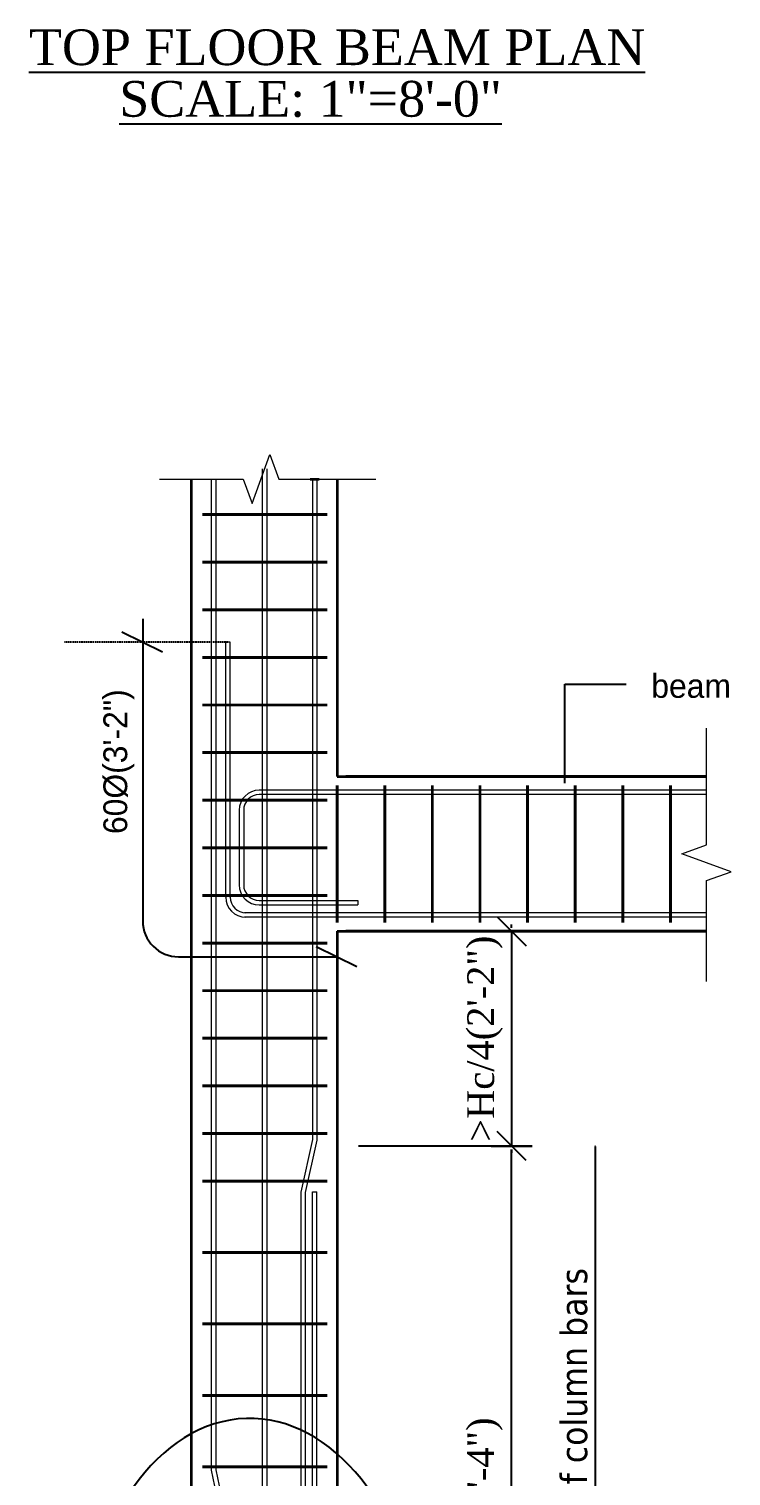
# Model space of a CAD drawing. Header units: inches. Extents: x -9998782 to 66725, y -6520505 to 8308.
# Drawn here: x -4998719.7 to -4998483.9, y -3258912.1 to -3258425.8 of the extents above; entities that cross this region are included whole.
import ezdxf
from ezdxf.enums import TextEntityAlignment as Align

# ---------------------------------------------------------------- set-up
doc = ezdxf.new("R2010")
doc.units = ezdxf.units.IN
doc.header["$LTSCALE"] = 2
doc.header["$MEASUREMENT"] = 0
doc.header["$PDMODE"] = 34
doc.linetypes.add('ACAD_ISO02W100', pattern=[15, 12, -3])
doc.linetypes.add('HIDDEN', pattern=[0.375, 0.25, -0.125])
doc.layers.get('0').update_dxf_attribs({"linetype": 'CONTINUOUS'})
doc.layers.get('DEFPOINTS').update_dxf_attribs({"color": 141, "linetype": 'CONTINUOUS'})
for name, color, linetype, lineweight in [('colfill', 21, 'CONTINUOUS', 0), ('HATCH', 60, 'ACAD_ISO02W100', 13), ('STIRRUPS', 14, 'CONTINUOUS', 18), ('TRENCH', 1, 'CONTINUOUS', 35)]:
    doc.layers.add(name, color=color, linetype=linetype, lineweight=lineweight)
doc.layers.add('DIM', color=5, linetype='CONTINUOUS')
doc.layers.add('WAll', color=20, linetype='CONTINUOUS')
doc.styles.add('ordinary', font='times.ttf')
doc.styles.add('TAHOMA', font='tahoma.ttf', dxfattribs={"height": 9})
doc.styles.add('Text', font='GOTHIC.TTF', dxfattribs={"height": 6})
doc.styles.add('times new roman', font='times.ttf', dxfattribs={"height": 7})
doc.dimstyles.new('ARROW', dxfattribs={"dimscale": 96, "dimtxt": 9, "dimasz": 0.125, "dimexe": 0.078125, "dimexo": 0.09375, "dimgap": 0.03125, "dimtad": 1, "dimdec": 0, "dimzin": 3, "dimdsep": 46, "dimlunit": 4, "dimtxsty": 'TAHOMA', "dimcen": 0.09375, "dimclrd": 256, "dimclre": 256, "dimclrt": 256, "dimadec": 0, "dimazin": 0, "dimtfac": 1, "dimtdec": 0, "dimtmove": 0, "dimatfit": 3, "dimfxl": 1, "dimfrac": 2, "dimtolj": 1, "dimtzin": 0, "dimarcsym": 0})
doc.dimstyles.new("gan2'", dxfattribs={"dimscale": 96, "dimtxt": 0.09375, "dimasz": 0.012, "dimexe": 0.09375, "dimexo": 0.15625, "dimgap": 0.03, "dimtad": 1, "dimdec": 1, "dimlfac": 0.25, "dimzin": 3, "dimdsep": 46, "dimlunit": 4, "dimtxsty": 'times new roman', "dimblk": 'gg', "dimcen": 0.09375, "dimdle": 0.09375, "dimse1": 1, "dimse2": 1, "dimclre": 34, "dimadec": 0, "dimazin": 0, "dimtfac": 1, "dimtdec": 1, "dimtix": 1, "dimtmove": 0, "dimatfit": 3, "dimfxl": 1, "dimfrac": 2, "dimtolj": 1, "dimtzin": 1, "dimarcsym": 0})

# ---------------------------------------------------------------- blocks, each defined once
blk = doc.blocks.new('gg')
at = {"layer": 'DIM'}
for p, q in [((-4.24, -4.24), (4.24, 4.24)), ((0, 6), (0, -6))]:
    blk.add_line(p, q, dxfattribs=at)
blk = doc.blocks.new('*D92')
at = {"layer": 'DEFPOINTS', "color": 0, "lineweight": -3, "transparency": 16777216}
for p in [(78090.58, 75599.17), (78090.58, 75527), (78128.79, 75527)]:
    blk.add_point(p, dxfattribs=at)
at = {"layer": 'DIM', "color": 0, "lineweight": -2, "transparency": 16777216}
for p, q in [((78128.79, 75600.32), (78128.79, 75601.47)), ((78128.79, 75599.17), (78128.79, 75527)), ((78128.79, 75525.85), (78128.79, 75524.7))]:
    blk.add_line(p, q, dxfattribs=at)
at = {"layer": 'DIM', "color": 0, "lineweight": -2, "transparency": 16777216, "xscale": 1.152, "yscale": 1.152, "zscale": 1.152}
for p, rotation in [((78128.79, 75599.17), 270), ((78128.79, 75527), 90)]:
    blk.add_blockref('gg', p, dxfattribs=dict(at, rotation=rotation))
at = {"layer": 'DIM', "color": 0, "transparency": 16777216, "insert": (78119.87, 75563.08), "char_height": 9, "attachment_point": 5, "rotation": 90, "style": 'times new roman'}
blk.add_mtext('\\A1;>Hc/4(2\'-2")', dxfattribs=at)
blk = doc.blocks.new('*D94')
at = {"layer": 'DEFPOINTS', "color": 0, "lineweight": -3, "transparency": 16777216}
for p in [(78128.79, 75527), (78128.79, 75527), (78053.04, 75275.33)]:
    blk.add_point(p, dxfattribs=at)
at = {"layer": 'DIM', "color": 0, "lineweight": -2, "transparency": 16777216}
blk.add_line((78128.79, 75276.48), (78128.79, 75525.85), dxfattribs=at)
at = {"layer": 'DIM', "color": 0, "lineweight": -2, "transparency": 16777216, "xscale": 1.152, "yscale": 1.152, "zscale": 1.152}
for p, rotation in [((78128.79, 75527), 90), ((78128.79, 75275.33), 270)]:
    blk.add_blockref('gg', p, dxfattribs=dict(at, rotation=rotation))
at = {"layer": 'DIM', "color": 0, "transparency": 16777216, "insert": (78119.87, 75401.17), "char_height": 9, "attachment_point": 5, "rotation": 90, "style": 'times new roman'}
blk.add_mtext('\\A1;<Hc/2(4\'-4")', dxfattribs=at)
blk = doc.blocks.new('*D95')
at = {"layer": 'DEFPOINTS', "color": 0, "lineweight": -3, "transparency": 16777216}
for p in [(78156.98, 75527), (78156.98, 75527), (78081.24, 75275.33)]:
    blk.add_point(p, dxfattribs=at)
at = {"layer": 'DIM', "color": 0, "lineweight": -2, "transparency": 16777216}
for p, q in [((78156.73, 75527), (78156.9, 75527)), ((78156.98, 75275.46), (78156.98, 75526.88)), ((78081.49, 75275.33), (78157.06, 75275.33))]:
    blk.add_line(p, q, dxfattribs=at)
at = {"layer": 'DIM', "color": 0, "lineweight": -3, "transparency": 16777216}
for points in [[(78156.96, 75526.88), (78157, 75526.88), (78156.98, 75527)], [(78156.96, 75275.46), (78157, 75275.46), (78156.98, 75275.33)]]:
    blk.add_solid(points, dxfattribs=at)
at = {"layer": 'DIM', "color": 7, "transparency": 16777216, "insert": (78150.94, 75401.17), "char_height": 9, "attachment_point": 5, "rotation": 90, "style": 'TAHOMA'}
blk.add_mtext('\\A1;zone for splicing of column bars', dxfattribs=at)
blk = doc.blocks.new('EWTDF')
at = {"layer": 'colfill'}
blk.add_line((78061.92, 75511.66), (78063.42, 75511.66), dxfattribs=at)
at = {"layer": 'DIM'}
for p, q in [((77997.87, 75699.78), (78011.55, 75693.1)), ((78063.12, 75594.06), (78076.8, 75587.37)), ((78135.7, 75527), (78077.35, 75527))]:
    blk.add_line(p, q, dxfattribs=at)
at = {"layer": 'DIM', "linetype": 'HIDDEN'}
blk.add_line((78033.54, 75696.34), (77978.67, 75696.34), dxfattribs=at)
at = {"layer": 'DIM'}
blk.add_lwpolyline([(78004.91, 75704.18), (78004.91, 75602.62, 0.414214), (78016.91, 75590.62), (78070.17, 75590.62)], format="xyb", dxfattribs=at)
blk.add_ellipse((78041.83, 75351.48), major_axis=(-1.88, 84), ratio=0.677645, start_param=1.968998, end_param=7.853982, dxfattribs=at)
at = {"layer": 'HATCH', "linetype": 'Continuous'}
for points in [[(78010.5, 75751.14), (78038.65, 75751.14), (78041.65, 75742.9), (78047.65, 75759.38), (78050.65, 75751.14), (78083.16, 75751.14)], [(78194.22, 75582.29), (78194.22, 75616.19), (78202.47, 75619.19), (78185.98, 75625.19), (78194.22, 75628.19), (78194.22, 75667.43)]]:
    blk.add_lwpolyline(points, dxfattribs=at)
at = {"layer": 'STIRRUPS', "const_width": 1}
for points in [[(78066.92, 75739.22), (78024.92, 75739.22)], [(78066.92, 75723.22), (78024.92, 75723.22)], [(78066.92, 75707.22), (78024.92, 75707.22)], [(78066.92, 75691.22), (78024.92, 75691.22)], [(78066.92, 75675.22), (78024.92, 75675.22)], [(78066.92, 75659.22), (78024.92, 75659.22)], [(78070.17, 75648.17), (78070.17, 75602.12)], [(78086.17, 75648.17), (78086.17, 75602.12)], [(78102.17, 75648.17), (78102.17, 75602.12)], [(78118.17, 75648.17), (78118.17, 75602.12)], [(78134.17, 75648.17), (78134.17, 75602.12)], [(78150.17, 75648.17), (78150.17, 75602.12)], [(78166.17, 75648.17), (78166.17, 75602.12)], [(78182.17, 75648.17), (78182.17, 75602.12)], [(78066.92, 75643.22), (78024.92, 75643.22)], [(78066.92, 75627.22), (78024.92, 75627.22)], [(78066.92, 75611.22), (78024.92, 75611.22)], [(78066.92, 75611.22), (78024.92, 75611.22)], [(78066.92, 75595.22), (78024.92, 75595.22)], [(78066.92, 75579.22), (78024.92, 75579.22)], [(78066.92, 75563.22), (78024.92, 75563.22)], [(78066.92, 75547.22), (78024.92, 75547.22)], [(78066.92, 75531.22), (78024.92, 75531.22)], [(78066.92, 75515.22), (78024.92, 75515.22)], [(78066.92, 75491.22), (78024.92, 75491.22)], [(78066.92, 75467.22), (78024.92, 75467.22)], [(78066.92, 75443.22), (78024.92, 75443.22)], [(78066.92, 75419.22), (78024.92, 75419.22)]]:
    blk.add_lwpolyline(points, dxfattribs=at)
at = {"layer": 'TRENCH'}
for p, q in [((78021.17, 75751.14), (78021.17, 75065.32)), ((78061.17, 75751.14), (78064.17, 75751.14)), ((78070.17, 75751.14), (78070.17, 75651.17)), ((78070.17, 75651.17), (78194.22, 75651.17)), ((78194.22, 75651.17), (78073.17, 75651.17)), ((78070.17, 75599.17), (78070.17, 75203.17)), ((78070.17, 75599.17), (78194.22, 75599.17)), ((78194.22, 75599.17), (78073.17, 75599.17))]:
    blk.add_line(p, q, dxfattribs=at)
at = {"layer": 'WAll', "color": 3, "lineweight": 0}
for p, q in [((78032.79, 75610.66), (78032.79, 75696.34)), ((78034.29, 75696.34), (78032.79, 75696.34)), ((78034.29, 75610.66), (78034.29, 75696.34)), ((78194.22, 75646.61), (78044.07, 75646.61)), ((78194.22, 75645.11), (78044.07, 75645.11)), ((78037.32, 75639.86), (78037.32, 75614.77)), ((78038.82, 75639.86), (78038.82, 75614.77)), ((78194.22, 75605.41), (78039.09, 75605.41)), ((78044.07, 75609.52), (78077.2, 75609.52)), ((78044.07, 75608.02), (78077.2, 75608.02)), ((78077.2, 75609.52), (78077.2, 75608.02)), ((78194.22, 75603.91), (78039.09, 75603.91))]:
    blk.add_line(p, q, dxfattribs=at)
for points in [[(78027.92, 75751.14), (78027.92, 75418.06), (78031.87, 75399.25), (78031.87, 75275.33)], [(78029.42, 75751.14), (78029.42, 75418.21), (78033.37, 75399.41), (78033.37, 75275.33)], [(78045.17, 75068.8), (78045.17, 75754.63)], [(78046.67, 75068.8), (78046.67, 75754.63)], [(78061.92, 75751.14), (78061.92, 75529.19), (78057.96, 75511.56), (78057.96, 75392.57)], [(78063.42, 75751.14), (78063.42, 75529.02), (78059.46, 75511.4), (78059.46, 75392.57)], [(78061.92, 75065.32), (78061.92, 75511.66)], [(78063.42, 75065.32), (78063.42, 75511.66)]]:
    blk.add_lwpolyline(points, dxfattribs=at)
for centre, radius, start, end in [((78044.07, 75639.86), 6.75, 90, 180), ((78044.07, 75639.86), 5.25, 90, 180), ((78044.07, 75614.77), 6.75, 180, 270), ((78044.07, 75614.77), 5.25, 180, 270), ((78039.54, 75610.66), 6.75, 180, 270), ((78039.54, 75610.66), 5.25, 180, 270)]:
    blk.add_arc(centre, radius, start, end, dxfattribs=at)
at = {"layer": 'DIM', "style": 'Text'}
blk.add_text(' beam', height=8, dxfattribs=at).set_placement((78172.72, 75677.63))
blk.add_text('60%%C(3\'-2")', height=8, rotation=90, dxfattribs=at).set_placement((77999.71, 75631.86))
at = {"layer": 'DIM'}
for p1, p2, text, picture, middle in [((78090.58, 75599.17), (78090.58, 75527), '>Hc/4(2\'-2")', '*D92', (78119.87, 75563.08)), ((78053.04, 75275.33), (78128.79, 75527), '<Hc/2(4\'-4")', '*D94', (78119.87, 75401.17))]:
    dim = blk.add_linear_dim(base=(78128.79, 75527), p1=p1, p2=p2, angle=90, text=text, dimstyle="gan2'", dxfattribs=at)
    dim.commit()
    dim.dimension.update_dxf_attribs({"geometry": picture, "text_midpoint": middle})
dim = blk.add_linear_dim(base=(78156.98, 75527), p1=(78081.24, 75275.33), p2=(78156.98, 75527), angle=90, text='zone for splicing of column bars', dimstyle='ARROW', override={"dimscale": 1, "dimtmove": 1}, dxfattribs=at)
dim.commit()
dim.dimension.update_dxf_attribs({"geometry": '*D95', "text_midpoint": (78150.94, 75401.17)})
blk.add_leader([(78146.69, 75648.92), (78146.69, 75682.17), (78167.27, 75682.17)], dimstyle='ARROW', override={"dimscale": 1, "dimgap": 0.03125, "dimtad": 0}, dxfattribs=at)

msp = doc.modelspace()

# ---------------------------------------------------------------- block references
at = {"color": 0, "lineweight": -3}
msp.add_blockref('EWTDF', (-5076686.38, -3334328.19), dxfattribs=at)

# ---------------------------------------------------------------- texts
at = {"layer": 'WAll', "style": 'ordinary'}
for s, p in [('%%UTOP FLOOR BEAM PLAN', (-4998616.18, -3258431.92)), ('%%USCALE: 1"=8\'-0"', (-4998625.11, -3258449.27))]:
    msp.add_text(s, height=12, dxfattribs=at).set_placement(p, align=Align.MIDDLE_CENTER)

doc.saveas('drawing.dxf')
